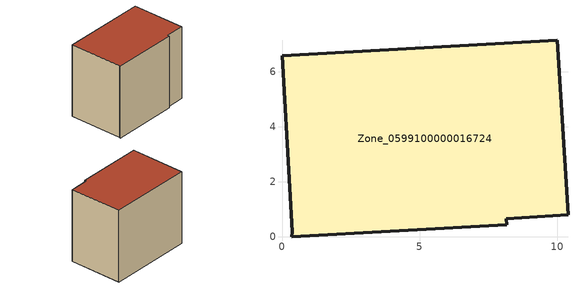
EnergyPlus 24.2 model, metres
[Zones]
Zone_0599100000016724
 floor ground (C_G): 8.16,0.65 8.17,0.43 0.35,0 0.37,0.17 0,6.58 10,7.13 10.4,0.79 z0
 wall outside (C_F): 8.17,0.43 8.16,0.65 10.4,0.79 10,7.13 0,6.58 0.37,0.17 0.35,0 8.17,0.43 z0:8.8
 roof outside (C_R): 10,7.13 0,6.58 0.37,0.17 0.35,0 8.17,0.43 8.16,0.65 10.4,0.79 z8.8
[BUILDING]
Pand.0599100000016724: North Axis=0; Terrain=City; Loads Convergence Tolerance Value=0.04; Temperature Convergence Tolerance Value=0.4; Solar Distribution=FullExterior; Maximum Number of Warmup Days=25; Minimum Number of Warmup Days=1
[Site:Location]
Rotterdam.The.Hague.AP_ZH_NLD Design_Conditions: Latitude=51.96; Longitude=4.45; Time Zone=1; Elevation=-4.5
[SITE:GROUNDTEMPERATURE:BUILDINGSURFACE]
18, 18, 18, 18, 18, 18, 18, 18, 18, 18, 18, 18
[MATERIAL] Thermal Absorptance=0.9; Solar Absorptance=0.7; Visible Absorptance=0.7
Name | Roughness | Thickness | Conductivity | Density | Specific Heat
G.TI.1946-1964 | MediumSmooth | 0.15 | 1 | 540 | 1210
F.TI.1946-1964 | Rough | 0.3 | 0.857143 | 1920 | 840
R.TI.1946-1964 | MediumRough | 0.2 | 0.277778 | 1500 | 1000
[CONSTRUCTION]
C_G: G.TI.1946-1964
C_F: F.TI.1946-1964
C_R: R.TI.1946-1964
[ZONE]
Zone_0599100000016724: Type=1; Multiplier=1; Ceiling Height=Autocalculate; Volume=Autocalculate; Floor Area=autocalculate; Part of Total Floor Area=Yes
[ZONEINFILTRATION:DESIGNFLOWRATE]
Infil_Zone_0599100000016724: Zone or ZoneList or Space or SpaceList=Zone_0599100000016724; Schedule=AlwaysOn; Design Flow Rate Calculation Method=Flow/Area; Flow Rate per Floor Area=0.003; Constant Term Coefficient=1; Temperature Term Coefficient=0; Velocity Term Coefficient=0; Velocity Squared Term Coefficient=0
[HVACTEMPLATE:ZONE:IDEALLOADSAIRSYSTEM]
Zone_0599100000016724: Maximum Heating Supply Air Temperature=50; Minimum Cooling Supply Air Temperature=13; Maximum Heating Supply Air Humidity Ratio=0.0156; Minimum Cooling Supply Air Humidity Ratio=0.0077; Heating Limit=NoLimit; Cooling Limit=NoLimit; Dehumidification Control Type=ConstantSensibleHeatRatio; Cooling Sensible Heat Ratio=0.7; Dehumidification Setpoint=60; Humidification Control Type=None; Humidification Setpoint=30; Outdoor Air Method=None; Outdoor Air Flow Rate per Person=0.00944; Outdoor Air Flow Rate per Zone Floor Area=0; Outdoor Air Flow Rate per Zone=0; Demand Controlled Ventilation Type=None; Outdoor Air Economizer Type=NoEconomizer; Heat Recovery Type=None; Sensible Heat Recovery Effectiveness=0.7; Latent Heat Recovery Effectiveness=0.65
[ZONECONTROL:THERMOSTAT]
ThermostatControl_Zone_0599100000016724: Zone or ZoneList=Zone_0599100000016724; Control Type Schedule=DualSetpointControlType; Control 1=Thermostat_Zone_0599100000016724; Temperature Difference Between Cutout And Setpoint=0
[THERMOSTATSETPOINT:DUALSETPOINT]
Thermostat_Zone_0599100000016724: Heating Setpoint Temperature Schedule=HeatingSetpoint_Zone_0599100000016724; Cooling Setpoint Temperature Schedule=CoolingSetpoint_Zone_0599100000016724
[SCHEDULE:COMPACT]
HeatingSetpoint_Zone_0599100000016724: Through: 12/31, For: AllDays, Until: 24:00, 21
CoolingSetpoint_Zone_0599100000016724: Through: 12/31, For: AllDays, Until: 24:00, 24
DualSetpointControlType: Through: 12/31, For: AllDays, Until: 24:00, 4
AlwaysOn: Through: 12/31, For: AllDays, Until: 24:00, 1
